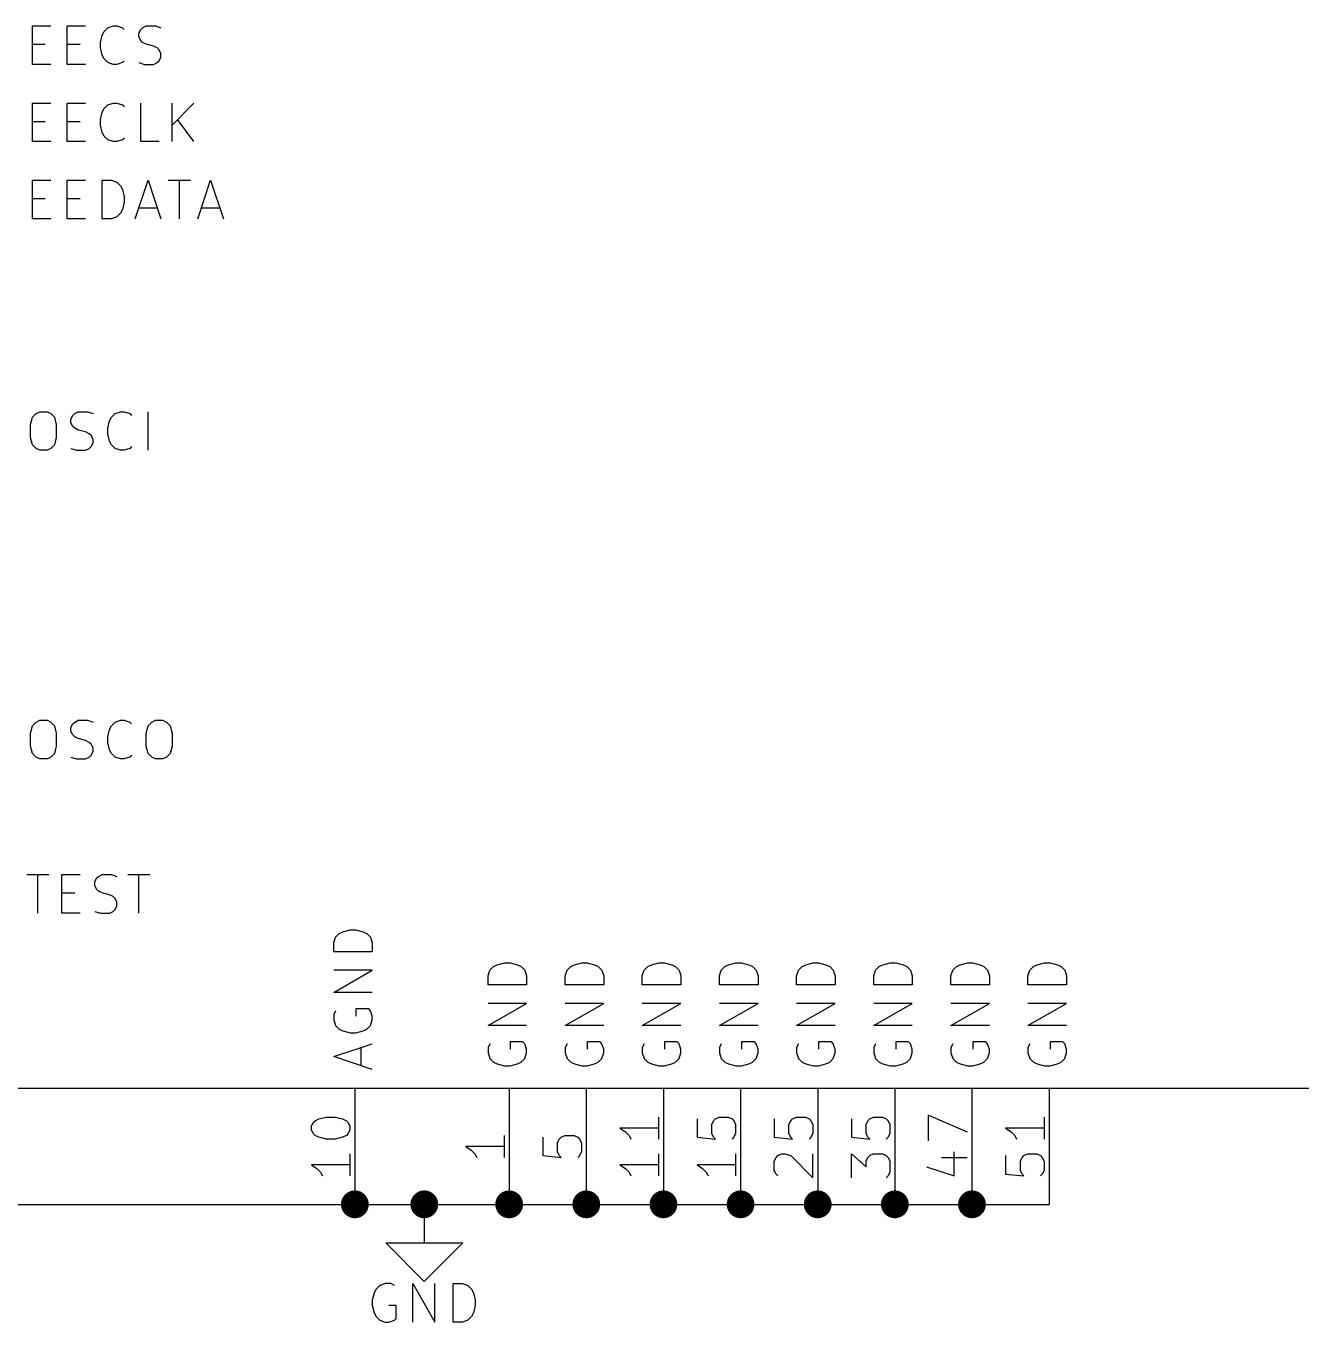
# Model space of a CAD drawing. Extents: x 0.4 to 16.1, y -11.3 to -0.4.
# Drawn here: x 10.133 to 11.787, y -5.743 to -4.063 of the extents above; entities that cross this region are included whole.
import ezdxf

# ---------------------------------------------------------------- set-up
doc = ezdxf.new("R2010")
doc.units = 0
doc.header["$MEASUREMENT"] = 0
for name, color, linetype in [('CYAN2', 4, 'CONTINUOUS'), ('GREEN2', 3, 'CONTINUOUS'), ('LYELLOW', 51, 'CONTINUOUS'), ('RED2', 1, 'CONTINUOUS')]:
    doc.layers.add(name, color=color, linetype=linetype)

msp = doc.modelspace()

# ---------------------------------------------------------------- linework, layer by layer
at = {"layer": 'CYAN2', "linetype": 'CONTINUOUS'}
for p, q in [((10.1419, -4.11262), (10.1419, -4.06262)), ((10.1419, -4.06262), (10.1657, -4.06262)), ((10.1871, -4.11262), (10.1871, -4.06262)), ((10.1871, -4.06262), (10.2109, -4.06262)), ((10.2348, -4.06976), (10.2395, -4.065)), ((10.2395, -4.065), (10.2467, -4.06262)), ((10.2467, -4.06262), (10.2514, -4.06262)), ((10.2514, -4.06262), (10.2586, -4.065)), ((10.2586, -4.065), (10.2609, -4.06738)), ((10.2824, -4.06738), (10.2848, -4.065)), ((10.2848, -4.065), (10.2895, -4.06262)), ((10.2895, -4.06262), (10.3014, -4.06262)), ((10.3014, -4.06262), (10.3086, -4.065)), ((10.23, -4.08405), (10.2324, -4.07452)), ((10.2324, -4.07452), (10.2348, -4.06976)), ((10.28, -4.07214), (10.2824, -4.06738)), ((10.28, -4.0769), (10.28, -4.07214)), ((10.2824, -4.08167), (10.28, -4.0769)), ((10.2848, -4.08405), (10.2824, -4.08167)), ((10.1419, -4.08643), (10.1586, -4.08643)), ((10.1871, -4.08643), (10.2038, -4.08643)), ((10.23, -4.09119), (10.23, -4.08405)), ((10.2324, -4.10071), (10.23, -4.09119)), ((10.2895, -4.08643), (10.2848, -4.08405)), ((10.299, -4.08881), (10.2895, -4.08643)), ((10.3038, -4.09119), (10.299, -4.08881)), ((10.3062, -4.09357), (10.3038, -4.09119)), ((10.3086, -4.09833), (10.3062, -4.09357)), ((10.3086, -4.10309), (10.3086, -4.09833)), ((10.1657, -4.11262), (10.1419, -4.11262)), ((10.2109, -4.11262), (10.1871, -4.11262)), ((10.2348, -4.10547), (10.2324, -4.10071)), ((10.2395, -4.11024), (10.2348, -4.10547)), ((10.2467, -4.11262), (10.2395, -4.11024)), ((10.2514, -4.11262), (10.2467, -4.11262)), ((10.2586, -4.11024), (10.2514, -4.11262)), ((10.2609, -4.10785), (10.2586, -4.11024)), ((10.28, -4.11024), (10.2871, -4.11262)), ((10.2871, -4.11262), (10.299, -4.11262)), ((10.299, -4.11262), (10.3038, -4.11024)), ((10.3038, -4.11024), (10.3062, -4.10785)), ((10.3062, -4.10785), (10.3086, -4.10309)), ((10.1419, -4.21262), (10.1419, -4.16262)), ((10.1419, -4.16262), (10.1657, -4.16262)), ((10.1871, -4.21262), (10.1871, -4.16262)), ((10.1871, -4.16262), (10.2109, -4.16262)), ((10.2348, -4.16976), (10.2395, -4.165)), ((10.2395, -4.165), (10.2467, -4.16262)), ((10.2467, -4.16262), (10.2514, -4.16262)), ((10.2514, -4.16262), (10.2586, -4.165)), ((10.2586, -4.165), (10.2609, -4.16738)), ((10.2824, -4.21262), (10.2824, -4.16262)), ((10.3229, -4.21262), (10.3229, -4.16262)), ((10.3514, -4.16262), (10.3229, -4.19119)), ((10.23, -4.18405), (10.2324, -4.17452)), ((10.2324, -4.17452), (10.2348, -4.16976)), ((10.1419, -4.18643), (10.1586, -4.18643)), ((10.1871, -4.18643), (10.2038, -4.18643)), ((10.23, -4.19119), (10.23, -4.18405)), ((10.2324, -4.20071), (10.23, -4.19119)), ((10.3514, -4.21262), (10.33, -4.18405)), ((10.1657, -4.21262), (10.1419, -4.21262)), ((10.2109, -4.21262), (10.1871, -4.21262)), ((10.2348, -4.20547), (10.2324, -4.20071)), ((10.2395, -4.21024), (10.2348, -4.20547)), ((10.2467, -4.21262), (10.2395, -4.21024)), ((10.2514, -4.21262), (10.2467, -4.21262)), ((10.2586, -4.21024), (10.2514, -4.21262)), ((10.2609, -4.20785), (10.2586, -4.21024)), ((10.3062, -4.21262), (10.2824, -4.21262)), ((10.1419, -4.31262), (10.1419, -4.26262)), ((10.1419, -4.26262), (10.1657, -4.26262)), ((10.1871, -4.31262), (10.1871, -4.26262)), ((10.1871, -4.26262), (10.2109, -4.26262)), ((10.2324, -4.31262), (10.2324, -4.26262)), ((10.2324, -4.26262), (10.2443, -4.26262)), ((10.2443, -4.26262), (10.2514, -4.265)), ((10.2514, -4.265), (10.2562, -4.26976)), ((10.2752, -4.31262), (10.2919, -4.26262)), ((10.2919, -4.26262), (10.3086, -4.31262)), ((10.3181, -4.26262), (10.3467, -4.26262)), ((10.3324, -4.31262), (10.3324, -4.26262)), ((10.3562, -4.31262), (10.3729, -4.26262)), ((10.3729, -4.26262), (10.3895, -4.31262)), ((10.2562, -4.26976), (10.2586, -4.27452)), ((10.2586, -4.27452), (10.2609, -4.28405)), ((10.1419, -4.28643), (10.1586, -4.28643)), ((10.1871, -4.28643), (10.2038, -4.28643)), ((10.2586, -4.30071), (10.2562, -4.30547)), ((10.2609, -4.29119), (10.2586, -4.30071)), ((10.2609, -4.28405), (10.2609, -4.29119)), ((10.28, -4.29833), (10.3038, -4.29833)), ((10.3609, -4.29833), (10.3848, -4.29833)), ((10.1657, -4.31262), (10.1419, -4.31262)), ((10.2109, -4.31262), (10.1871, -4.31262)), ((10.2443, -4.31262), (10.2324, -4.31262)), ((10.2514, -4.31024), (10.2443, -4.31262)), ((10.2562, -4.30547), (10.2514, -4.31024)), ((10.1419, -4.56976), (10.1467, -4.565)), ((10.1467, -4.565), (10.1514, -4.56262)), ((10.1514, -4.56262), (10.1609, -4.56262)), ((10.1609, -4.56262), (10.1657, -4.565)), ((10.1657, -4.565), (10.1705, -4.56976)), ((10.1919, -4.57214), (10.1943, -4.56738)), ((10.1943, -4.56738), (10.1967, -4.565)), ((10.1967, -4.565), (10.2014, -4.56262)), ((10.2014, -4.56262), (10.2133, -4.56262)), ((10.2133, -4.56262), (10.2205, -4.565)), ((10.2443, -4.56976), (10.249, -4.565)), ((10.249, -4.565), (10.2562, -4.56262)), ((10.2562, -4.56262), (10.2609, -4.56262)), ((10.2609, -4.56262), (10.2681, -4.565)), ((10.2681, -4.565), (10.2705, -4.56738)), ((10.2919, -4.61262), (10.2919, -4.56262)), ((10.1395, -4.57928), (10.1419, -4.56976)), ((10.1395, -4.59595), (10.1395, -4.57928)), ((10.1705, -4.56976), (10.1729, -4.57928)), ((10.1729, -4.57928), (10.1729, -4.59595)), ((10.1919, -4.5769), (10.1919, -4.57214)), ((10.1943, -4.58167), (10.1919, -4.5769)), ((10.1967, -4.58405), (10.1943, -4.58167)), ((10.2014, -4.58643), (10.1967, -4.58405)), ((10.2395, -4.58405), (10.2419, -4.57452)), ((10.2395, -4.59119), (10.2395, -4.58405)), ((10.2419, -4.57452), (10.2443, -4.56976)), ((10.1419, -4.60547), (10.1395, -4.59595)), ((10.1729, -4.59595), (10.1705, -4.60547)), ((10.2109, -4.58881), (10.2014, -4.58643)), ((10.2157, -4.59119), (10.2109, -4.58881)), ((10.2181, -4.59357), (10.2157, -4.59119)), ((10.2205, -4.59833), (10.2181, -4.59357)), ((10.2181, -4.60785), (10.2205, -4.60309)), ((10.2205, -4.60309), (10.2205, -4.59833)), ((10.2419, -4.60071), (10.2395, -4.59119)), ((10.2443, -4.60547), (10.2419, -4.60071)), ((10.1467, -4.61024), (10.1419, -4.60547)), ((10.1514, -4.61262), (10.1467, -4.61024)), ((10.1609, -4.61262), (10.1514, -4.61262)), ((10.1657, -4.61024), (10.1609, -4.61262)), ((10.1705, -4.60547), (10.1657, -4.61024)), ((10.1919, -4.61024), (10.199, -4.61262)), ((10.199, -4.61262), (10.2109, -4.61262)), ((10.2109, -4.61262), (10.2157, -4.61024)), ((10.2157, -4.61024), (10.2181, -4.60785)), ((10.249, -4.61024), (10.2443, -4.60547)), ((10.2562, -4.61262), (10.249, -4.61024)), ((10.2609, -4.61262), (10.2562, -4.61262)), ((10.2681, -4.61024), (10.2609, -4.61262)), ((10.2705, -4.60785), (10.2681, -4.61024)), ((10.1395, -4.97928), (10.1419, -4.96976)), ((10.1419, -4.96976), (10.1467, -4.965)), ((10.1467, -4.965), (10.1514, -4.96262)), ((10.1514, -4.96262), (10.1609, -4.96262)), ((10.1609, -4.96262), (10.1657, -4.965)), ((10.1657, -4.965), (10.1705, -4.96976)), ((10.1705, -4.96976), (10.1729, -4.97928)), ((10.1919, -4.97214), (10.1943, -4.96738)), ((10.1919, -4.9769), (10.1919, -4.97214)), ((10.1943, -4.96738), (10.1967, -4.965)), ((10.1967, -4.965), (10.2014, -4.96262)), ((10.2014, -4.96262), (10.2133, -4.96262)), ((10.2133, -4.96262), (10.2205, -4.965)), ((10.2419, -4.97452), (10.2443, -4.96976)), ((10.2443, -4.96976), (10.249, -4.965)), ((10.249, -4.965), (10.2562, -4.96262)), ((10.2562, -4.96262), (10.2609, -4.96262)), ((10.2609, -4.96262), (10.2681, -4.965)), ((10.2681, -4.965), (10.2705, -4.96738)), ((10.2895, -4.97928), (10.2919, -4.96976)), ((10.2919, -4.96976), (10.2967, -4.965)), ((10.2967, -4.965), (10.3014, -4.96262)), ((10.3014, -4.96262), (10.3109, -4.96262)), ((10.3109, -4.96262), (10.3157, -4.965)), ((10.3157, -4.965), (10.3205, -4.96976)), ((10.3205, -4.96976), (10.3229, -4.97928)), ((10.1395, -4.99595), (10.1395, -4.97928)), ((10.1729, -4.97928), (10.1729, -4.99595)), ((10.1943, -4.98167), (10.1919, -4.9769)), ((10.1967, -4.98405), (10.1943, -4.98167)), ((10.2014, -4.98643), (10.1967, -4.98405)), ((10.2109, -4.98881), (10.2014, -4.98643)), ((10.2157, -4.99119), (10.2109, -4.98881)), ((10.2395, -4.98405), (10.2419, -4.97452)), ((10.2395, -4.99119), (10.2395, -4.98405)), ((10.2895, -4.99595), (10.2895, -4.97928)), ((10.3229, -4.97928), (10.3229, -4.99595)), ((10.1419, -5.00547), (10.1395, -4.99595)), ((10.1467, -5.01024), (10.1419, -5.00547)), ((10.1705, -5.00547), (10.1657, -5.01024)), ((10.1729, -4.99595), (10.1705, -5.00547)), ((10.2181, -4.99357), (10.2157, -4.99119)), ((10.2205, -4.99833), (10.2181, -4.99357)), ((10.2181, -5.00785), (10.2205, -5.00309)), ((10.2205, -5.00309), (10.2205, -4.99833)), ((10.2419, -5.00071), (10.2395, -4.99119)), ((10.2443, -5.00547), (10.2419, -5.00071)), ((10.249, -5.01024), (10.2443, -5.00547)), ((10.2919, -5.00547), (10.2895, -4.99595)), ((10.2967, -5.01024), (10.2919, -5.00547)), ((10.3205, -5.00547), (10.3157, -5.01024)), ((10.3229, -4.99595), (10.3205, -5.00547)), ((10.1514, -5.01262), (10.1467, -5.01024)), ((10.1609, -5.01262), (10.1514, -5.01262)), ((10.1657, -5.01024), (10.1609, -5.01262)), ((10.1919, -5.01024), (10.199, -5.01262)), ((10.199, -5.01262), (10.2109, -5.01262)), ((10.2109, -5.01262), (10.2157, -5.01024)), ((10.2157, -5.01024), (10.2181, -5.00785)), ((10.2562, -5.01262), (10.249, -5.01024)), ((10.2609, -5.01262), (10.2562, -5.01262)), ((10.2681, -5.01024), (10.2609, -5.01262)), ((10.2705, -5.00785), (10.2681, -5.01024)), ((10.3014, -5.01262), (10.2967, -5.01024)), ((10.3109, -5.01262), (10.3014, -5.01262)), ((10.3157, -5.01024), (10.3109, -5.01262)), ((10.1348, -5.16262), (10.1633, -5.16262)), ((10.149, -5.21262), (10.149, -5.16262)), ((10.18, -5.21262), (10.18, -5.16262)), ((10.18, -5.16262), (10.2038, -5.16262)), ((10.2229, -5.17214), (10.2252, -5.16738)), ((10.2229, -5.1769), (10.2229, -5.17214)), ((10.2252, -5.16738), (10.2276, -5.165)), ((10.2276, -5.165), (10.2324, -5.16262)), ((10.2324, -5.16262), (10.2443, -5.16262)), ((10.2443, -5.16262), (10.2514, -5.165)), ((10.2657, -5.16262), (10.2943, -5.16262)), ((10.28, -5.21262), (10.28, -5.16262)), ((10.18, -5.18643), (10.1967, -5.18643)), ((10.2252, -5.18167), (10.2229, -5.1769)), ((10.2276, -5.18405), (10.2252, -5.18167)), ((10.2324, -5.18643), (10.2276, -5.18405)), ((10.2419, -5.18881), (10.2324, -5.18643)), ((10.2467, -5.19119), (10.2419, -5.18881)), ((10.249, -5.19357), (10.2467, -5.19119)), ((10.2467, -5.21024), (10.249, -5.20785)), ((10.2514, -5.19833), (10.249, -5.19357)), ((10.249, -5.20785), (10.2514, -5.20309)), ((10.2514, -5.20309), (10.2514, -5.19833)), ((10.2038, -5.21262), (10.18, -5.21262)), ((10.2229, -5.21024), (10.23, -5.21262)), ((10.23, -5.21262), (10.2419, -5.21262)), ((10.2419, -5.21262), (10.2467, -5.21024)), ((10.535, -5.24381), (10.5398, -5.23905)), ((10.5398, -5.23905), (10.5445, -5.23667)), ((10.5445, -5.23667), (10.554, -5.23428)), ((10.554, -5.23428), (10.5612, -5.23428)), ((10.5612, -5.23428), (10.5707, -5.23667)), ((10.5707, -5.23667), (10.5755, -5.23905)), ((10.5755, -5.23905), (10.5802, -5.24381)), ((10.5326, -5.25095), (10.535, -5.24381)), ((10.5326, -5.26285), (10.5326, -5.25095)), ((10.5802, -5.24381), (10.5826, -5.25095)), ((10.5826, -5.25095), (10.5826, -5.26285)), ((10.5826, -5.26285), (10.5326, -5.26285)), ((10.5326, -5.31524), (10.5826, -5.28667)), ((10.5826, -5.28667), (10.5326, -5.28667)), ((10.7326, -5.29381), (10.735, -5.28667)), ((10.735, -5.28667), (10.7398, -5.2819)), ((10.7398, -5.2819), (10.7445, -5.27952)), ((10.7445, -5.27952), (10.754, -5.27714)), ((10.754, -5.27714), (10.7612, -5.27714)), ((10.7612, -5.27714), (10.7707, -5.27952)), ((10.7707, -5.27952), (10.7755, -5.2819)), ((10.7755, -5.2819), (10.7802, -5.28667)), ((10.7802, -5.28667), (10.7826, -5.29381)), ((10.8326, -5.29381), (10.835, -5.28667)), ((10.835, -5.28667), (10.8398, -5.2819)), ((10.8398, -5.2819), (10.8445, -5.27952)), ((10.8445, -5.27952), (10.854, -5.27714)), ((10.854, -5.27714), (10.8612, -5.27714)), ((10.8612, -5.27714), (10.8707, -5.27952)), ((10.8707, -5.27952), (10.8755, -5.2819)), ((10.8755, -5.2819), (10.8802, -5.28667)), ((10.8802, -5.28667), (10.8826, -5.29381)), ((10.9326, -5.29381), (10.935, -5.28667)), ((10.935, -5.28667), (10.9398, -5.2819)), ((10.9398, -5.2819), (10.9445, -5.27952)), ((10.9445, -5.27952), (10.954, -5.27714)), ((10.954, -5.27714), (10.9612, -5.27714)), ((10.9612, -5.27714), (10.9707, -5.27952)), ((10.9707, -5.27952), (10.9755, -5.2819)), ((10.9755, -5.2819), (10.9802, -5.28667)), ((10.9802, -5.28667), (10.9826, -5.29381)), ((11.0326, -5.29381), (11.035, -5.28667)), ((11.035, -5.28667), (11.0398, -5.2819)), ((11.0398, -5.2819), (11.0445, -5.27952)), ((11.0445, -5.27952), (11.054, -5.27714)), ((11.054, -5.27714), (11.0612, -5.27714)), ((11.0612, -5.27714), (11.0707, -5.27952)), ((11.0707, -5.27952), (11.0755, -5.2819)), ((11.0755, -5.2819), (11.0802, -5.28667)), ((11.0802, -5.28667), (11.0826, -5.29381)), ((11.1326, -5.29381), (11.135, -5.28667)), ((11.135, -5.28667), (11.1398, -5.2819)), ((11.1398, -5.2819), (11.1445, -5.27952)), ((11.1445, -5.27952), (11.154, -5.27714)), ((11.154, -5.27714), (11.1612, -5.27714)), ((11.1612, -5.27714), (11.1707, -5.27952)), ((11.1707, -5.27952), (11.1755, -5.2819)), ((11.1755, -5.2819), (11.1802, -5.28667)), ((11.1802, -5.28667), (11.1826, -5.29381)), ((11.2326, -5.29381), (11.235, -5.28667)), ((11.235, -5.28667), (11.2398, -5.2819)), ((11.2398, -5.2819), (11.2445, -5.27952)), ((11.2445, -5.27952), (11.254, -5.27714)), ((11.254, -5.27714), (11.2612, -5.27714)), ((11.2612, -5.27714), (11.2707, -5.27952)), ((11.2707, -5.27952), (11.2755, -5.2819)), ((11.2755, -5.2819), (11.2802, -5.28667)), ((11.2802, -5.28667), (11.2826, -5.29381)), ((11.3326, -5.29381), (11.335, -5.28667)), ((11.335, -5.28667), (11.3398, -5.2819)), ((11.3398, -5.2819), (11.3445, -5.27952)), ((11.3445, -5.27952), (11.354, -5.27714)), ((11.354, -5.27714), (11.3612, -5.27714)), ((11.3612, -5.27714), (11.3707, -5.27952)), ((11.3707, -5.27952), (11.3755, -5.2819)), ((11.3755, -5.2819), (11.3802, -5.28667)), ((11.3802, -5.28667), (11.3826, -5.29381)), ((11.4326, -5.29381), (11.435, -5.28667)), ((11.435, -5.28667), (11.4398, -5.2819)), ((11.4398, -5.2819), (11.4445, -5.27952)), ((11.4445, -5.27952), (11.454, -5.27714)), ((11.454, -5.27714), (11.4612, -5.27714)), ((11.4612, -5.27714), (11.4707, -5.27952)), ((11.4707, -5.27952), (11.4755, -5.2819)), ((11.4755, -5.2819), (11.4802, -5.28667)), ((11.4802, -5.28667), (11.4826, -5.29381)), ((10.7326, -5.30571), (10.7326, -5.29381)), ((10.7826, -5.30571), (10.7326, -5.30571)), ((10.7826, -5.29381), (10.7826, -5.30571)), ((10.8326, -5.30571), (10.8326, -5.29381)), ((10.8826, -5.30571), (10.8326, -5.30571)), ((10.8826, -5.29381), (10.8826, -5.30571)), ((10.9326, -5.30571), (10.9326, -5.29381)), ((10.9826, -5.30571), (10.9326, -5.30571)), ((10.9826, -5.29381), (10.9826, -5.30571)), ((11.0326, -5.30571), (11.0326, -5.29381)), ((11.0826, -5.30571), (11.0326, -5.30571)), ((11.0826, -5.29381), (11.0826, -5.30571)), ((11.1326, -5.30571), (11.1326, -5.29381)), ((11.1826, -5.30571), (11.1326, -5.30571)), ((11.1826, -5.29381), (11.1826, -5.30571)), ((11.2326, -5.30571), (11.2326, -5.29381)), ((11.2826, -5.30571), (11.2326, -5.30571)), ((11.2826, -5.29381), (11.2826, -5.30571)), ((11.3326, -5.30571), (11.3326, -5.29381)), ((11.3826, -5.30571), (11.3326, -5.30571)), ((11.3826, -5.29381), (11.3826, -5.30571)), ((11.4326, -5.30571), (11.4326, -5.29381)), ((11.4826, -5.30571), (11.4326, -5.30571)), ((11.4826, -5.29381), (11.4826, -5.30571)), ((10.5826, -5.31524), (10.5326, -5.31524)), ((10.535, -5.33905), (10.5326, -5.34381)), ((10.5779, -5.33667), (10.5612, -5.33667)), ((10.5612, -5.33667), (10.5612, -5.34619)), ((10.5802, -5.33905), (10.5779, -5.33667)), ((10.5826, -5.34619), (10.5802, -5.33905)), ((10.7326, -5.35809), (10.7826, -5.32952)), ((10.7826, -5.32952), (10.7326, -5.32952)), ((10.8326, -5.35809), (10.8826, -5.32952)), ((10.8826, -5.32952), (10.8326, -5.32952)), ((10.9326, -5.35809), (10.9826, -5.32952)), ((10.9826, -5.32952), (10.9326, -5.32952)), ((11.0326, -5.35809), (11.0826, -5.32952)), ((11.0826, -5.32952), (11.0326, -5.32952)), ((11.1326, -5.35809), (11.1826, -5.32952)), ((11.1826, -5.32952), (11.1326, -5.32952)), ((11.2326, -5.35809), (11.2826, -5.32952)), ((11.2826, -5.32952), (11.2326, -5.32952)), ((11.3326, -5.35809), (11.3826, -5.32952)), ((11.3826, -5.32952), (11.3326, -5.32952)), ((11.4326, -5.35809), (11.4826, -5.32952)), ((11.4826, -5.32952), (11.4326, -5.32952)), ((10.5326, -5.34381), (10.5326, -5.35095)), ((10.5326, -5.35095), (10.535, -5.35809)), ((10.535, -5.35809), (10.5398, -5.36285)), ((10.5755, -5.36285), (10.5802, -5.35809)), ((10.5802, -5.35809), (10.5826, -5.35095)), ((10.5826, -5.35095), (10.5826, -5.34619)), ((10.7826, -5.35809), (10.7326, -5.35809)), ((10.8826, -5.35809), (10.8326, -5.35809)), ((10.9826, -5.35809), (10.9326, -5.35809)), ((11.0826, -5.35809), (11.0326, -5.35809)), ((11.1826, -5.35809), (11.1326, -5.35809)), ((11.2826, -5.35809), (11.2326, -5.35809)), ((11.3826, -5.35809), (11.3326, -5.35809)), ((11.4826, -5.35809), (11.4326, -5.35809)), ((10.5398, -5.36285), (10.5445, -5.36524)), ((10.5445, -5.36524), (10.554, -5.36762)), ((10.554, -5.36762), (10.5612, -5.36762)), ((10.5612, -5.36762), (10.5707, -5.36524)), ((10.5707, -5.36524), (10.5755, -5.36285)), ((10.5326, -5.39857), (10.5826, -5.3819)), ((10.5683, -5.41047), (10.5683, -5.38667)), ((10.735, -5.3819), (10.7326, -5.38667)), ((10.7326, -5.38667), (10.7326, -5.39381)), ((10.7779, -5.37952), (10.7612, -5.37952)), ((10.7612, -5.37952), (10.7612, -5.38905)), ((10.7802, -5.3819), (10.7779, -5.37952)), ((10.7826, -5.38905), (10.7802, -5.3819)), ((10.7826, -5.39381), (10.7826, -5.38905)), ((10.835, -5.3819), (10.8326, -5.38667)), ((10.8326, -5.38667), (10.8326, -5.39381)), ((10.8779, -5.37952), (10.8612, -5.37952)), ((10.8612, -5.37952), (10.8612, -5.38905)), ((10.8802, -5.3819), (10.8779, -5.37952)), ((10.8826, -5.38905), (10.8802, -5.3819)), ((10.8826, -5.39381), (10.8826, -5.38905)), ((10.935, -5.3819), (10.9326, -5.38667)), ((10.9326, -5.38667), (10.9326, -5.39381)), ((10.9779, -5.37952), (10.9612, -5.37952)), ((10.9612, -5.37952), (10.9612, -5.38905)), ((10.9802, -5.3819), (10.9779, -5.37952)), ((10.9826, -5.38905), (10.9802, -5.3819)), ((10.9826, -5.39381), (10.9826, -5.38905)), ((11.035, -5.3819), (11.0326, -5.38667)), ((11.0326, -5.38667), (11.0326, -5.39381)), ((11.0779, -5.37952), (11.0612, -5.37952)), ((11.0612, -5.37952), (11.0612, -5.38905)), ((11.0802, -5.3819), (11.0779, -5.37952)), ((11.0826, -5.38905), (11.0802, -5.3819)), ((11.0826, -5.39381), (11.0826, -5.38905)), ((11.135, -5.3819), (11.1326, -5.38667)), ((11.1326, -5.38667), (11.1326, -5.39381)), ((11.1779, -5.37952), (11.1612, -5.37952)), ((11.1612, -5.37952), (11.1612, -5.38905)), ((11.1802, -5.3819), (11.1779, -5.37952)), ((11.1826, -5.38905), (11.1802, -5.3819)), ((11.1826, -5.39381), (11.1826, -5.38905)), ((11.235, -5.3819), (11.2326, -5.38667)), ((11.2326, -5.38667), (11.2326, -5.39381)), ((11.2779, -5.37952), (11.2612, -5.37952)), ((11.2612, -5.37952), (11.2612, -5.38905)), ((11.2802, -5.3819), (11.2779, -5.37952)), ((11.2826, -5.38905), (11.2802, -5.3819)), ((11.2826, -5.39381), (11.2826, -5.38905)), ((11.335, -5.3819), (11.3326, -5.38667)), ((11.3326, -5.38667), (11.3326, -5.39381)), ((11.3779, -5.37952), (11.3612, -5.37952)), ((11.3612, -5.37952), (11.3612, -5.38905)), ((11.3802, -5.3819), (11.3779, -5.37952)), ((11.3826, -5.38905), (11.3802, -5.3819)), ((11.3826, -5.39381), (11.3826, -5.38905)), ((11.435, -5.3819), (11.4326, -5.38667)), ((11.4326, -5.38667), (11.4326, -5.39381)), ((11.4779, -5.37952), (11.4612, -5.37952)), ((11.4612, -5.37952), (11.4612, -5.38905)), ((11.4802, -5.3819), (11.4779, -5.37952)), ((11.4826, -5.38905), (11.4802, -5.3819)), ((11.4826, -5.39381), (11.4826, -5.38905)), ((10.5826, -5.41524), (10.5326, -5.39857)), ((10.7326, -5.39381), (10.735, -5.40095)), ((10.735, -5.40095), (10.7398, -5.40571)), ((10.7398, -5.40571), (10.7445, -5.40809)), ((10.7445, -5.40809), (10.754, -5.41047)), ((10.7612, -5.41047), (10.7707, -5.40809)), ((10.7707, -5.40809), (10.7755, -5.40571)), ((10.7755, -5.40571), (10.7802, -5.40095)), ((10.7802, -5.40095), (10.7826, -5.39381)), ((10.8326, -5.39381), (10.835, -5.40095)), ((10.835, -5.40095), (10.8398, -5.40571)), ((10.8398, -5.40571), (10.8445, -5.40809)), ((10.8445, -5.40809), (10.854, -5.41047)), ((10.8612, -5.41047), (10.8707, -5.40809)), ((10.8707, -5.40809), (10.8755, -5.40571)), ((10.8755, -5.40571), (10.8802, -5.40095)), ((10.8802, -5.40095), (10.8826, -5.39381)), ((10.9326, -5.39381), (10.935, -5.40095)), ((10.935, -5.40095), (10.9398, -5.40571)), ((10.9398, -5.40571), (10.9445, -5.40809)), ((10.9445, -5.40809), (10.954, -5.41047)), ((10.9612, -5.41047), (10.9707, -5.40809)), ((10.9707, -5.40809), (10.9755, -5.40571)), ((10.9755, -5.40571), (10.9802, -5.40095)), ((10.9802, -5.40095), (10.9826, -5.39381)), ((11.0326, -5.39381), (11.035, -5.40095)), ((11.035, -5.40095), (11.0398, -5.40571)), ((11.0398, -5.40571), (11.0445, -5.40809)), ((11.0445, -5.40809), (11.054, -5.41047)), ((11.0612, -5.41047), (11.0707, -5.40809)), ((11.0707, -5.40809), (11.0755, -5.40571)), ((11.0755, -5.40571), (11.0802, -5.40095)), ((11.0802, -5.40095), (11.0826, -5.39381)), ((11.1326, -5.39381), (11.135, -5.40095)), ((11.135, -5.40095), (11.1398, -5.40571)), ((11.1398, -5.40571), (11.1445, -5.40809)), ((11.1445, -5.40809), (11.154, -5.41047)), ((11.1612, -5.41047), (11.1707, -5.40809)), ((11.1707, -5.40809), (11.1755, -5.40571)), ((11.1755, -5.40571), (11.1802, -5.40095)), ((11.1802, -5.40095), (11.1826, -5.39381)), ((11.2326, -5.39381), (11.235, -5.40095)), ((11.235, -5.40095), (11.2398, -5.40571)), ((11.2398, -5.40571), (11.2445, -5.40809)), ((11.2445, -5.40809), (11.254, -5.41047)), ((11.2612, -5.41047), (11.2707, -5.40809)), ((11.2707, -5.40809), (11.2755, -5.40571)), ((11.2755, -5.40571), (11.2802, -5.40095)), ((11.2802, -5.40095), (11.2826, -5.39381)), ((11.3326, -5.39381), (11.335, -5.40095)), ((11.335, -5.40095), (11.3398, -5.40571)), ((11.3398, -5.40571), (11.3445, -5.40809)), ((11.3445, -5.40809), (11.354, -5.41047)), ((11.3612, -5.41047), (11.3707, -5.40809)), ((11.3707, -5.40809), (11.3755, -5.40571)), ((11.3755, -5.40571), (11.3802, -5.40095)), ((11.3802, -5.40095), (11.3826, -5.39381)), ((11.4326, -5.39381), (11.435, -5.40095)), ((11.435, -5.40095), (11.4398, -5.40571)), ((11.4398, -5.40571), (11.4445, -5.40809)), ((11.4445, -5.40809), (11.454, -5.41047)), ((11.4612, -5.41047), (11.4707, -5.40809)), ((11.4707, -5.40809), (11.4755, -5.40571)), ((11.4755, -5.40571), (11.4802, -5.40095)), ((11.4802, -5.40095), (11.4826, -5.39381)), ((10.754, -5.41047), (10.7612, -5.41047)), ((10.854, -5.41047), (10.8612, -5.41047)), ((10.954, -5.41047), (10.9612, -5.41047)), ((11.054, -5.41047), (11.0612, -5.41047)), ((11.154, -5.41047), (11.1612, -5.41047)), ((11.254, -5.41047), (11.2612, -5.41047)), ((11.354, -5.41047), (11.3612, -5.41047)), ((11.454, -5.41047), (11.4612, -5.41047)), ((10.5922, -5.695), (10.5874, -5.69976)), ((10.5993, -5.69261), (10.5922, -5.695)), ((10.6065, -5.69261), (10.5993, -5.69261)), ((10.6112, -5.695), (10.6065, -5.69261)), ((10.635, -5.74261), (10.635, -5.69261)), ((10.635, -5.69261), (10.6636, -5.74261)), ((10.6636, -5.74261), (10.6636, -5.69261)), ((10.6874, -5.74261), (10.6874, -5.69261)), ((10.6874, -5.69261), (10.6993, -5.69261)), ((10.6993, -5.69261), (10.7065, -5.695)), ((10.7065, -5.695), (10.7112, -5.69976)), ((10.585, -5.70452), (10.5826, -5.71404)), ((10.5874, -5.69976), (10.585, -5.70452)), ((10.7112, -5.69976), (10.7136, -5.70452)), ((10.7136, -5.70452), (10.716, -5.71404)), ((10.5826, -5.71404), (10.5826, -5.72119)), ((10.5826, -5.72119), (10.585, -5.73071)), ((10.6136, -5.72119), (10.6041, -5.72119)), ((10.6136, -5.73785), (10.6136, -5.72119)), ((10.716, -5.72119), (10.7136, -5.73071)), ((10.716, -5.71404), (10.716, -5.72119)), ((10.585, -5.73071), (10.5874, -5.73547)), ((10.5874, -5.73547), (10.5922, -5.74023)), ((10.5922, -5.74023), (10.5993, -5.74261)), ((10.5993, -5.74261), (10.6041, -5.74261)), ((10.6041, -5.74261), (10.6112, -5.74023)), ((10.6112, -5.74023), (10.6136, -5.73785)), ((10.6993, -5.74261), (10.6874, -5.74261)), ((10.7065, -5.74023), (10.6993, -5.74261)), ((10.7112, -5.73547), (10.7065, -5.74023)), ((10.7136, -5.73071), (10.7112, -5.73547))]:
    msp.add_line(p, q, dxfattribs=at)
at = {"layer": 'GREEN2', "linetype": 'CONTINUOUS'}
for p, q in [((9.96, -5.59), (10.56, -5.59)), ((10.56, -5.59), (10.65, -5.59)), ((10.65, -5.59), (10.76, -5.59)), ((10.76, -5.59), (10.86, -5.59)), ((10.86, -5.59), (10.96, -5.59)), ((10.96, -5.59), (11.06, -5.59)), ((11.06, -5.59), (11.16, -5.59)), ((11.16, -5.59), (11.26, -5.59)), ((11.26, -5.59), (11.36, -5.59)), ((11.36, -5.59), (11.46, -5.59))]:
    msp.add_line(p, q, dxfattribs=at)
at = {"layer": 'GREEN2', "const_width": 0.018}
for points in [[(10.551, -5.59, 1), (10.569, -5.59, 1)], [(10.641, -5.59, 1), (10.659, -5.59, 1)], [(10.751, -5.59, 1), (10.769, -5.59, 1)], [(10.851, -5.59, 1), (10.869, -5.59, 1)], [(10.951, -5.59, 1), (10.969, -5.59, 1)], [(11.051, -5.59, 1), (11.069, -5.59, 1)], [(11.151, -5.59, 1), (11.169, -5.59, 1)], [(11.251, -5.59, 1), (11.269, -5.59, 1)], [(11.351, -5.59, 1), (11.369, -5.59, 1)]]:
    msp.add_lwpolyline(points, format="xyb", close=True, dxfattribs=at)
at = {"layer": 'LYELLOW', "linetype": 'CONTINUOUS'}
msp.add_line((12.21, -5.44), (10.11, -5.44), dxfattribs=at)
at = {"layer": 'RED2', "linetype": 'CONTINUOUS'}
for p, q in [((12.21, -5.44), (10.11, -5.44)), ((12.21, -5.44), (10.11, -5.44)), ((10.56, -5.44), (10.56, -5.59)), ((10.76, -5.44), (10.76, -5.59)), ((10.86, -5.44), (10.86, -5.59)), ((10.96, -5.44), (10.96, -5.59)), ((11.06, -5.44), (11.06, -5.59)), ((11.16, -5.44), (11.16, -5.59)), ((11.26, -5.44), (11.26, -5.59)), ((11.36, -5.44), (11.36, -5.59)), ((11.46, -5.44), (11.46, -5.59)), ((11.3036, -5.50785), (11.3036, -5.47452)), ((11.3036, -5.47452), (11.3536, -5.49595)), ((10.5036, -5.48881), (10.506, -5.48405)), ((10.5036, -5.49357), (10.5036, -5.48881)), ((10.506, -5.48405), (10.5084, -5.48167)), ((10.5084, -5.48167), (10.5131, -5.47928)), ((10.5131, -5.47928), (10.5227, -5.4769)), ((10.5227, -5.4769), (10.5346, -5.4769)), ((10.5346, -5.4769), (10.5441, -5.47928)), ((10.5441, -5.47928), (10.5489, -5.48167)), ((10.5489, -5.48167), (10.5512, -5.48405)), ((10.5512, -5.48405), (10.5536, -5.48881)), ((10.5536, -5.48881), (10.5536, -5.49357)), ((10.9536, -5.49119), (10.9036, -5.49119)), ((10.9036, -5.49119), (10.9108, -5.49595)), ((10.9536, -5.4769), (10.9536, -5.50547)), ((11.0036, -5.47928), (11.0036, -5.50309)), ((11.0227, -5.48643), (11.025, -5.48167)), ((11.0227, -5.49833), (11.0227, -5.48643)), ((11.025, -5.48167), (11.0274, -5.47928)), ((11.0274, -5.47928), (11.0322, -5.4769)), ((11.0322, -5.4769), (11.0441, -5.4769)), ((11.0441, -5.4769), (11.0489, -5.47928)), ((11.0489, -5.47928), (11.0512, -5.48167)), ((11.0512, -5.48167), (11.0536, -5.48643)), ((11.0536, -5.48643), (11.0536, -5.49833)), ((11.1036, -5.47928), (11.1036, -5.50309)), ((11.1227, -5.48643), (11.125, -5.48167)), ((11.1227, -5.49833), (11.1227, -5.48643)), ((11.125, -5.48167), (11.1274, -5.47928)), ((11.1274, -5.47928), (11.1322, -5.4769)), ((11.1322, -5.4769), (11.1441, -5.4769)), ((11.1441, -5.4769), (11.1489, -5.47928)), ((11.1489, -5.47928), (11.1512, -5.48167)), ((11.1512, -5.48167), (11.1536, -5.48643)), ((11.1536, -5.48643), (11.1536, -5.49833)), ((11.2036, -5.47928), (11.2036, -5.50309)), ((11.2227, -5.48643), (11.225, -5.48167)), ((11.2227, -5.49833), (11.2227, -5.48643)), ((11.225, -5.48167), (11.2274, -5.47928)), ((11.2274, -5.47928), (11.2322, -5.4769)), ((11.2322, -5.4769), (11.2441, -5.4769)), ((11.2441, -5.4769), (11.2489, -5.47928)), ((11.2489, -5.47928), (11.2512, -5.48167)), ((11.2512, -5.48167), (11.2536, -5.48643)), ((11.2536, -5.48643), (11.2536, -5.49833)), ((11.4536, -5.49119), (11.4036, -5.49119)), ((11.4036, -5.49119), (11.4108, -5.49595)), ((11.4536, -5.4769), (11.4536, -5.50547)), ((10.506, -5.49833), (10.5036, -5.49357)), ((10.5084, -5.50071), (10.506, -5.49833)), ((10.5131, -5.50309), (10.5084, -5.50071)), ((10.5227, -5.50547), (10.5131, -5.50309)), ((10.5346, -5.50547), (10.5227, -5.50547)), ((10.5441, -5.50309), (10.5346, -5.50547)), ((10.5489, -5.50071), (10.5441, -5.50309)), ((10.5512, -5.49833), (10.5489, -5.50071)), ((10.5536, -5.49357), (10.5512, -5.49833)), ((10.7536, -5.50071), (10.7536, -5.52928)), ((10.8036, -5.50309), (10.8036, -5.5269)), ((10.8227, -5.51024), (10.825, -5.50547)), ((10.8227, -5.52214), (10.8227, -5.51024)), ((10.825, -5.50547), (10.8274, -5.50309)), ((10.8274, -5.50309), (10.8322, -5.50071)), ((10.8322, -5.50071), (10.8441, -5.50071)), ((10.8441, -5.50071), (10.8489, -5.50309)), ((10.8489, -5.50309), (10.8512, -5.50547)), ((10.8512, -5.50547), (10.8536, -5.51024)), ((10.8536, -5.51024), (10.8536, -5.52214)), ((10.9108, -5.49595), (10.9155, -5.50071)), ((10.9155, -5.50071), (10.9179, -5.50547)), ((11.0036, -5.50309), (11.0274, -5.50547)), ((11.025, -5.50309), (11.0227, -5.49833)), ((11.0274, -5.50547), (11.025, -5.50309)), ((11.0512, -5.50309), (11.0489, -5.50547)), ((11.0536, -5.49833), (11.0512, -5.50309)), ((11.1036, -5.50309), (11.1274, -5.50547)), ((11.125, -5.50309), (11.1227, -5.49833)), ((11.1274, -5.50547), (11.125, -5.50309)), ((11.1512, -5.50309), (11.1489, -5.50547)), ((11.1536, -5.49833), (11.1512, -5.50309)), ((11.2036, -5.50309), (11.2274, -5.50547)), ((11.225, -5.50309), (11.2227, -5.49833)), ((11.2274, -5.50547), (11.225, -5.50309)), ((11.2512, -5.50309), (11.2489, -5.50547)), ((11.2536, -5.49833), (11.2512, -5.50309)), ((11.4108, -5.49595), (11.4155, -5.50071)), ((11.4155, -5.50071), (11.4179, -5.50547)), ((10.5536, -5.52452), (10.5536, -5.55309)), ((10.7536, -5.515), (10.7036, -5.515)), ((10.7036, -5.515), (10.7108, -5.51976)), ((10.7108, -5.51976), (10.7155, -5.52452)), ((10.7155, -5.52452), (10.7179, -5.52928)), ((10.8036, -5.5269), (10.8274, -5.52928)), ((10.825, -5.5269), (10.8227, -5.52214)), ((10.8274, -5.52928), (10.825, -5.5269)), ((10.8512, -5.5269), (10.8489, -5.52928)), ((10.8536, -5.52214), (10.8512, -5.5269)), ((10.9536, -5.52452), (10.9536, -5.55309)), ((11.0536, -5.52452), (11.0536, -5.55309)), ((11.106, -5.52928), (11.1084, -5.5269)), ((11.1084, -5.5269), (11.1131, -5.52452)), ((11.1131, -5.52452), (11.1179, -5.52452)), ((11.1179, -5.52452), (11.125, -5.5269)), ((11.125, -5.5269), (11.1536, -5.55547)), ((11.1536, -5.55547), (11.1536, -5.52452)), ((11.2036, -5.55547), (11.2036, -5.52452)), ((11.2036, -5.52452), (11.2227, -5.54119)), ((11.225, -5.52928), (11.2274, -5.5269)), ((11.2274, -5.5269), (11.2322, -5.52452)), ((11.2322, -5.52452), (11.2441, -5.52452)), ((11.2441, -5.52452), (11.2489, -5.5269)), ((11.2489, -5.5269), (11.2512, -5.52928)), ((11.3369, -5.55309), (11.3369, -5.52214)), ((11.4036, -5.5269), (11.4036, -5.55071)), ((11.425, -5.52928), (11.4274, -5.5269)), ((11.4274, -5.5269), (11.4322, -5.52452)), ((11.4322, -5.52452), (11.4441, -5.52452)), ((11.4441, -5.52452), (11.4489, -5.5269)), ((11.4489, -5.5269), (11.4512, -5.52928)), ((10.5536, -5.53881), (10.5036, -5.53881)), ((10.5036, -5.53881), (10.5108, -5.54357)), ((10.5108, -5.54357), (10.5155, -5.54833)), ((10.9536, -5.53881), (10.9036, -5.53881)), ((10.9036, -5.53881), (10.9108, -5.54357)), ((10.9108, -5.54357), (10.9155, -5.54833)), ((11.0536, -5.53881), (11.0036, -5.53881)), ((11.0036, -5.53881), (11.0108, -5.54357)), ((11.0108, -5.54357), (11.0155, -5.54833)), ((11.1036, -5.53405), (11.106, -5.52928)), ((11.1036, -5.54595), (11.1036, -5.53405)), ((11.2227, -5.53405), (11.225, -5.52928)), ((11.2227, -5.54119), (11.2227, -5.53405)), ((11.2512, -5.52928), (11.2536, -5.53405)), ((11.2536, -5.53405), (11.2536, -5.54833)), ((11.3012, -5.54119), (11.3369, -5.55309)), ((11.3203, -5.52928), (11.3536, -5.52928)), ((11.4227, -5.53405), (11.425, -5.52928)), ((11.4227, -5.54595), (11.4227, -5.53405)), ((11.4512, -5.52928), (11.4536, -5.53405)), ((11.4536, -5.53405), (11.4536, -5.54595)), ((10.5155, -5.54833), (10.5179, -5.55309)), ((10.9155, -5.54833), (10.9179, -5.55309)), ((11.0155, -5.54833), (11.0179, -5.55309)), ((11.106, -5.55071), (11.1036, -5.54595)), ((11.1084, -5.55309), (11.106, -5.55071)), ((11.2512, -5.55309), (11.2489, -5.55547)), ((11.2536, -5.54833), (11.2512, -5.55309)), ((11.4036, -5.55071), (11.4274, -5.55309)), ((11.425, -5.55071), (11.4227, -5.54595)), ((11.4274, -5.55309), (11.425, -5.55071)), ((11.4512, -5.55071), (11.4489, -5.55309)), ((11.4536, -5.54595), (11.4512, -5.55071)), ((10.65, -5.59), (10.65, -5.64)), ((10.65, -5.69), (10.6, -5.64)), ((10.6, -5.64), (10.65, -5.64)), ((10.65, -5.64), (10.7, -5.64)), ((10.7, -5.64), (10.65, -5.69))]:
    msp.add_line(p, q, dxfattribs=at)

doc.saveas('drawing.dxf')
